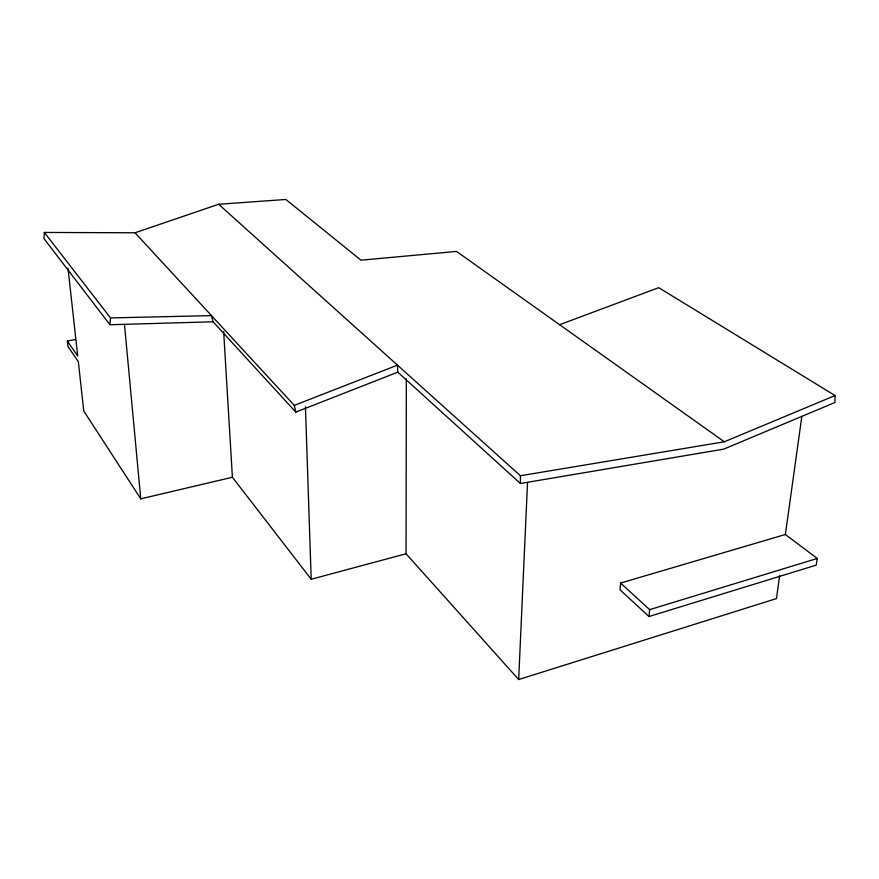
<?xml version="1.0" encoding="UTF-8"?>
<svg xmlns="http://www.w3.org/2000/svg" width="879" height="879" viewBox="0 0 879 879"><rect width="100%" height="100%" fill="white"/><g stroke="black" fill="none" stroke-linecap="round" stroke-linejoin="round"><path stroke-width="1.32" d="M520.412 483.494L520.412 475.737L218.64 204.269L135.036 232.77L44.346 232.452L43.95 238.572L109.952 324.747L213.037 321.78L295.827 412.097L397.78 372.169L520.412 483.494L723.725 449.136L834.951 402.483L835.05 395.55L658.734 287.675L559.615 324.703M779.618 575.833L776.454 598.588L518.676 679.533L406.054 553.77L406.34 378.739M518.676 679.533L527.532 482.549M620.596 583.063L620.058 589.831L648.988 616.531L816.25 565.12L817.261 558.462L785.376 534.498L620.596 583.063L649.625 609.641L648.988 616.531M109.952 324.747L110.523 317.923L44.346 232.452M785.376 534.498L801.846 416.338M520.412 475.737L724.34 441.785L835.05 395.55M135.036 232.77L294.289 405.384L397.473 365.137L397.78 372.169M649.625 609.641L817.261 558.462M223.651 331.515L232.408 477.253L311.199 579.25L406.054 553.77M75.451 339.514L67.364 341.063L67.991 346.557L78.33 361.654L83.769 411.009L140.761 498.843L232.408 477.253M218.64 204.269L285.851 199.467L361.005 260.195L456.509 251.416L724.34 441.785M110.523 317.923L211.476 315.616L213.037 321.78M67.364 341.063L77.715 356.072L68.013 268.194M294.289 405.384L295.827 412.097M124.466 324.373L140.761 498.843M305.452 406.79L311.199 579.25"/></g></svg>
